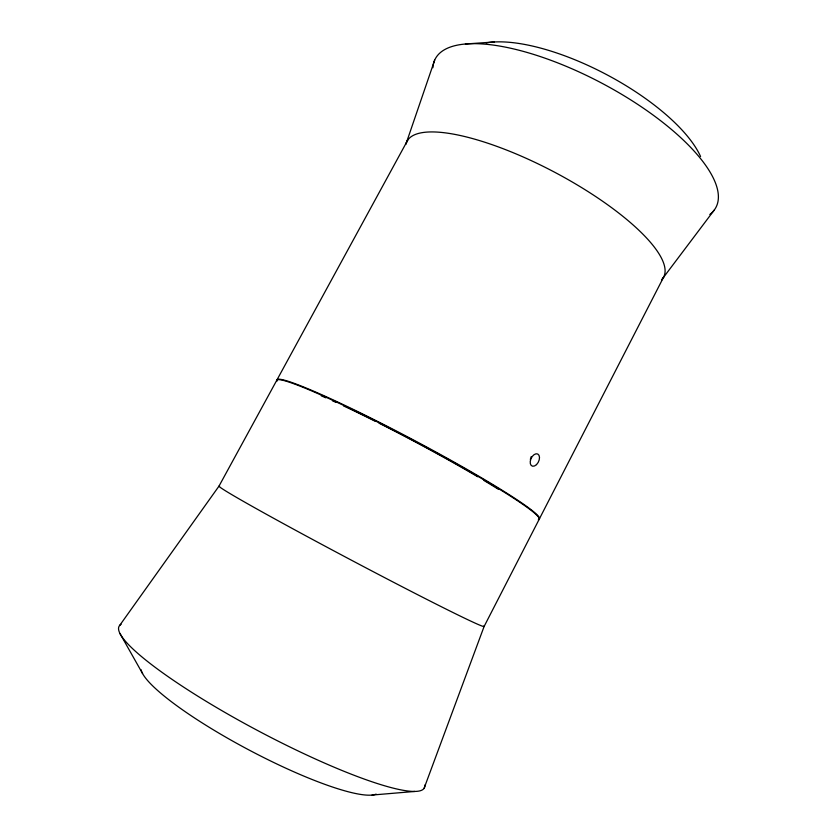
<?xml version="1.0" encoding="UTF-8"?>
<svg xmlns="http://www.w3.org/2000/svg" width="837" height="837" viewBox="0 0 837 837"><rect width="100%" height="100%" fill="white"/><g stroke="black" fill="none" stroke-linecap="round" stroke-linejoin="round"><path stroke-width="1.26" d="M406.133 143.483L434.675 60.138M424.077 788.349L484.11 626.463L539.258 519.139M539.321 518.982L663.72 276.963M276.628 380.553L219.001 486.119L119.649 625.48M276.88 380.05L407.765 140.082M714.212 210.108L661.512 280.029M372.078 795.056L414.849 791.446M465.382 44.005L494.332 41.976M120.047 633.672L142.572 673.555M276.733 381.285A148.505 10.703 27.9 0 1 413.091 440.388A148.505 10.703 27.9 0 1 538.327 519.819M483.765 625.982A149.98 3.494 27.9 0 1 350.044 559.461A149.98 3.494 27.9 0 1 219.587 486.119M424.83 785.054A172.704 27.276 27.9 0 1 259.083 731.297A172.704 27.276 27.9 0 1 121.124 624.297M376.127 794.114A134.391 23.917 27.9 0 1 249.123 750.046A134.391 23.917 27.9 0 1 141.066 669.705M321.251 395.817A138.471 10.034 27.9 0 1 325.813 397.805M332.383 400.745A138.471 10.034 27.9 0 1 335.637 402.231M343.568 405.914A138.471 10.034 27.9 0 1 375.562 421.44M379.088 423.208A138.471 10.034 27.9 0 1 477.707 476.755M483.901 480.438A138.471 10.034 27.9 0 1 498.36 489.289M276.974 380.856A148.505 10.766 27.9 0 1 413.352 439.896A148.505 10.766 27.9 0 1 538.557 519.379M405.882 144.403A145.167 41.745 27.9 0 1 554.973 172.401A145.167 41.745 27.9 0 1 661.628 279.903M432.896 67.734A158.758 56.403 27.9 0 1 602.148 83.344A158.758 56.403 27.9 0 1 709.828 214.481M486.151 42.907A134.192 49.55 27.9 0 1 606.72 74.671A134.192 49.55 27.9 0 1 700.579 156.54M531.213 456.594A6.612 4.018 -70.9 0 1 530.302 459.325M536.517 464.608A6.654 4.07 -64.5 0 0 537.793 454.041A6.654 4.07 -64.5 0 0 530.25 461.365A6.654 4.07 -64.5 0 0 536.517 464.608"/></g></svg>
